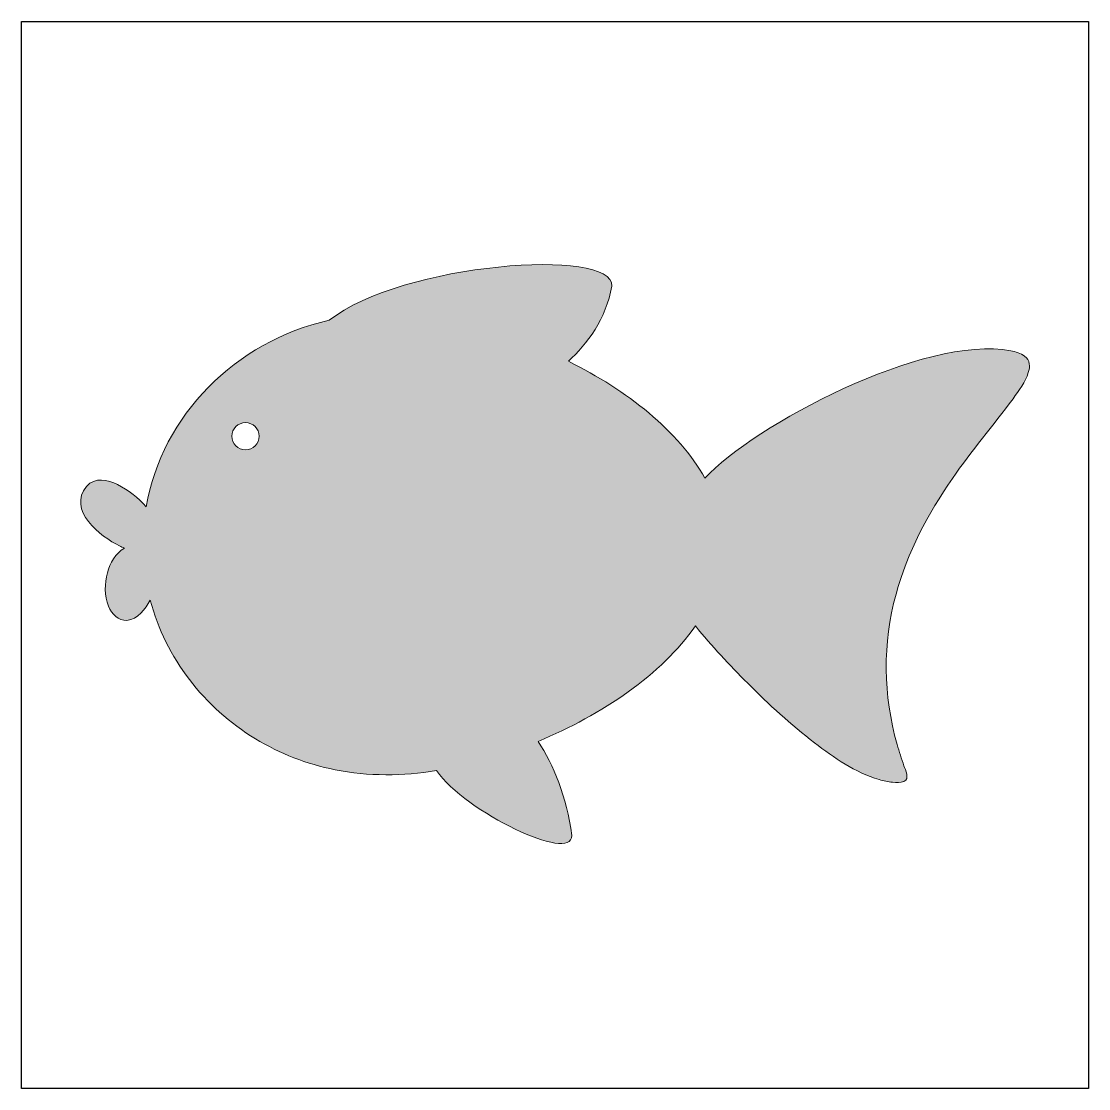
# Model space of a CAD drawing. Header units: inches. Extents: x 0 to 114, y 0 to 114.
import ezdxf

# ---------------------------------------------------------------- set-up
doc = ezdxf.new("R2010")
doc.units = ezdxf.units.IN
doc.header["$MEASUREMENT"] = 0
doc.layers.add('Image Background', color=7, linetype='Continuous')
doc.layers.add('Layer 1', color=7, linetype='Continuous')
picture_1 = doc.add_image_def('image1.png', size_in_pixel=(1350, 1350))

msp = doc.modelspace()

# ---------------------------------------------------------------- hatches: boundary and pattern name
at = {"layer": 'Layer 1', "true_color": 0xf9ec31}
h = msp.add_hatch(color=2, dxfattribs=at)
h.dxf.hatch_style = 2
edge = h.paths.add_edge_path()
edge.add_spline(control_points=[(73.2, 65.39), (70.39, 70.42), (64.87, 74.78), (58.58, 77.9), (60.59, 79.71), (62.64, 82.45), (63.23, 85.94), (63.49, 90.15), (40.69, 88.41), (32.97, 82.29), (22.88, 80), (15.08, 72.13), (13.38, 62.31), (12.53, 63.27), (11.46, 64.12), (10.31, 64.69), (9.26, 65.21), (7.85, 65.53), (6.99, 64.5), (4.87, 61.98), (8.48, 59.12), (10.52, 58.12), (10.69, 58.03), (10.86, 57.95), (11.04, 57.89), (10.08, 57.35), (9.51, 56.28), (9.22, 55.25), (8.9, 54.09), (8.88, 52.79), (9.35, 51.66), (9.69, 50.86), (10.36, 50.08), (11.31, 50.15), (12.47, 50.23), (13.3, 51.38), (13.8, 52.31), (15.43, 46.11), (19.6, 40.78), (25.06, 37.47), (27.69, 35.88), (30.59, 34.75), (33.59, 34.15), (37.18, 33.42), (40.85, 33.49), (44.45, 34.06), (47.59, 29.61), (58.95, 24.11), (58.95, 27.11), (58.37, 31.3), (57.04, 34.65), (55.33, 37.19), (62.21, 40.03), (68.6, 44.38), (72.18, 49.55), (73.95, 47.41), (75.84, 45.37), (77.79, 43.41), (80.05, 41.14), (82.41, 38.97), (84.95, 37.03), (87.03, 35.44), (89.31, 33.84), (91.85, 33.1), (92.32, 32.96), (92.82, 32.86), (93.31, 32.82), (93.68, 32.79), (94.17, 32.74), (94.52, 32.9), (95.16, 33.2), (94.68, 34.14), (94.52, 34.58), (94.25, 35.33), (94, 36.09), (93.79, 36.85), (92.29, 42.12), (92.22, 47.68), (93.67, 52.96), (94.89, 57.43), (97.09, 61.55), (99.71, 65.35), (101.74, 68.31), (104.09, 71.01), (106.2, 73.89), (106.83, 74.75), (107.51, 75.66), (107.84, 76.68), (108.05, 77.32), (108.02, 78.01), (107.44, 78.45), (107.02, 78.77), (106.48, 78.92), (105.97, 79.01), (96.67, 80.79), (78.4, 70.99), (73.2, 65.39)], knot_values=[0, 0, 0, 0, 1, 1, 1, 2, 2, 2, 3, 3, 3, 4, 4, 4, 5, 5, 5, 6, 6, 6, 7, 7, 7, 8, 8, 8, 9, 9, 9, 10, 10, 10, 11, 11, 11, 12, 12, 12, 13, 13, 13, 14, 14, 14, 15, 15, 15, 16, 16, 16, 17, 17, 17, 18, 18, 18, 19, 19, 19, 20, 20, 20, 21, 21, 21, 22, 22, 22, 23, 23, 23, 24, 24, 24, 25, 25, 25, 26, 26, 26, 27, 27, 27, 28, 28, 28, 29, 29, 29, 30, 30, 30, 31, 31, 31, 32, 32, 32, 32], degree=3, periodic=1)
edge = h.paths.add_edge_path()
edge.add_spline(control_points=[(22.54, 69.87), (22.54, 70.66), (23.2, 71.33), (24, 71.33), (24.8, 71.33), (25.46, 70.66), (25.46, 69.87), (25.46, 69.07), (24.8, 68.41), (24, 68.41), (23.2, 68.41), (22.54, 69.07), (22.54, 69.87)], knot_values=[0, 0, 0, 0, 1, 1, 1, 2, 2, 2, 3, 3, 3, 4, 4, 4, 4], degree=3, periodic=1)

# ---------------------------------------------------------------- linework, layer by layer
at = {"layer": 'Layer 1', "lineweight": 0}
for points, knots in [([(73.2, 65.39), (70.39, 70.42), (64.87, 74.78), (58.58, 77.9), (60.59, 79.71), (62.64, 82.45), (63.23, 85.94), (63.49, 90.15), (40.69, 88.41), (32.97, 82.29), (22.88, 80), (15.08, 72.13), (13.38, 62.31), (12.53, 63.27), (11.46, 64.12), (10.31, 64.69), (9.26, 65.21), (7.85, 65.53), (6.99, 64.5), (4.87, 61.98), (8.48, 59.12), (10.52, 58.12), (10.69, 58.03), (10.86, 57.95), (11.04, 57.89), (10.08, 57.35), (9.51, 56.28), (9.22, 55.25), (8.9, 54.09), (8.88, 52.79), (9.35, 51.66), (9.69, 50.86), (10.36, 50.08), (11.31, 50.15), (12.47, 50.23), (13.3, 51.38), (13.8, 52.31), (15.43, 46.11), (19.6, 40.78), (25.06, 37.47), (27.69, 35.88), (30.59, 34.75), (33.59, 34.15), (37.18, 33.42), (40.85, 33.49), (44.45, 34.06), (47.59, 29.61), (58.95, 24.11), (58.95, 27.11), (58.37, 31.3), (57.04, 34.65), (55.33, 37.19), (62.21, 40.03), (68.6, 44.38), (72.18, 49.55), (73.95, 47.41), (75.84, 45.37), (77.79, 43.41), (80.05, 41.14), (82.41, 38.97), (84.95, 37.03), (87.03, 35.44), (89.31, 33.84), (91.85, 33.1), (92.32, 32.96), (92.82, 32.86), (93.31, 32.82), (93.68, 32.79), (94.17, 32.74), (94.52, 32.9), (95.16, 33.2), (94.68, 34.14), (94.52, 34.58), (94.25, 35.33), (94, 36.09), (93.79, 36.85), (92.29, 42.12), (92.22, 47.68), (93.67, 52.96), (94.89, 57.43), (97.09, 61.55), (99.71, 65.35), (101.74, 68.31), (104.09, 71.01), (106.2, 73.89), (106.83, 74.75), (107.51, 75.66), (107.84, 76.68), (108.05, 77.32), (108.02, 78.01), (107.44, 78.45), (107.02, 78.77), (106.48, 78.92), (105.97, 79.01), (96.67, 80.79), (78.4, 70.99), (73.2, 65.39)], [0, 0, 0, 0, 1, 1, 1, 2, 2, 2, 3, 3, 3, 4, 4, 4, 5, 5, 5, 6, 6, 6, 7, 7, 7, 8, 8, 8, 9, 9, 9, 10, 10, 10, 11, 11, 11, 12, 12, 12, 13, 13, 13, 14, 14, 14, 15, 15, 15, 16, 16, 16, 17, 17, 17, 18, 18, 18, 19, 19, 19, 20, 20, 20, 21, 21, 21, 22, 22, 22, 23, 23, 23, 24, 24, 24, 25, 25, 25, 26, 26, 26, 27, 27, 27, 28, 28, 28, 29, 29, 29, 30, 30, 30, 31, 31, 31, 32, 32, 32, 32]), ([(22.54, 69.87), (22.54, 70.66), (23.2, 71.33), (24, 71.33), (24.8, 71.33), (25.46, 70.66), (25.46, 69.87), (25.46, 69.07), (24.8, 68.41), (24, 68.41), (23.2, 68.41), (22.54, 69.07), (22.54, 69.87)], [0, 0, 0, 0, 1, 1, 1, 2, 2, 2, 3, 3, 3, 4, 4, 4, 4])]:
    msp.add_open_spline(points, degree=3, knots=knots, dxfattribs=at)

# ---------------------------------------------------------------- pictures from other files: only their frames are drawn
at = {"layer": 'Image Background'}
image = msp.add_image(picture_1, insert=(0, 0), size_in_units=(114.3, 114.3), dxfattribs=at)

doc.saveas('drawing.dxf')
